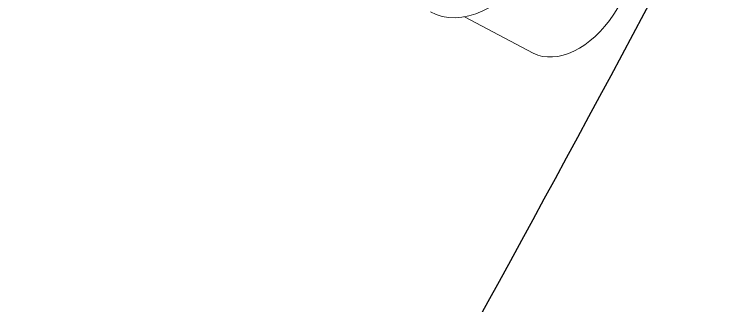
# Model space of a CAD drawing. Header units: millimetres. Extents: x 0 to 118900, y 0 to 84100.
# Drawn here: x 84825 to 85538, y 48658 to 48949 of the extents above; entities that cross this region are included whole.
import ezdxf

# ---------------------------------------------------------------- set-up
doc = ezdxf.new("R2010")
doc.units = ezdxf.units.MM
doc.header["$LTSCALE"] = 100
doc.layers.add('Hatch', color=7, linetype='Continuous', lineweight=18)
doc.layers.add('Visible', color=7, linetype='Continuous', lineweight=25)
doc.layers.add('P_Anti-Foam (AF)', color=6, linetype='Continuous', lineweight=18, true_color=0xff00ff)

msp = doc.modelspace()

# ---------------------------------------------------------------- hatches: boundary and pattern name
at = {"layer": 'Hatch'}
h = msp.add_hatch(dxfattribs=at)
h.set_pattern_fill('ANSI31', color=256, scale=2540, angle=90.00021045915, style=0)
h.set_pattern_definition([(135.00021045915, (0, 0), (-224.5055783671478, -224.5072276832807), [])])
edge = h.paths.add_edge_path()
edge.add_ellipse((63832.26224651564, 60471.07866336872), major_axis=(-2672.617190233979, -23729.97086712215), ratio=1, start_angle=54.41072852725948, end_angle=90)
edge.add_line((87562.23311363779, 57798.46147313475), (87582.10746109768, 57796.22310027855))
edge.add_ellipse((63832.26224651557, 60471.07866336872), major_axis=(12599.99999999995, 20308.86505937751), ratio=1, start_angle=269.99999999999847, end_angle=295.3903101269922, ccw=False)
edge.add_ellipse((63832.26224643614, 60471.07866341878), major_axis=(12800.00000000709, 20183.40902831604), ratio=1, start_angle=269.99999999999994, end_angle=270.5659876099541, ccw=False)
edge.add_ellipse((63832.2622465152, 60471.07866336905), major_axis=(16013.41164640456, 17742.05871489609), ratio=1, start_angle=270, end_angle=279.68616764822156, ccw=False)
edge.add_line((81574.32096141133, 44457.66701696448), (81574.32096141131, 44487.5323560815))

# ---------------------------------------------------------------- linework, layer by layer
at = {"layer": 'P_Anti-Foam (AF)'}
msp.add_line((85343.29143854632, 48909.90290611601), (85274.61765373553, 48946.14752882019), dxfattribs=at)
for centre, major_axis, ratio, start_param, end_param in [((85292.62171808767, 49033.96833839867), (-53.33554405616832, -81.97658043754817), 0.6427876096865022, 0.0226803128055364, 3.118912340783845), ((85382.51618176264, 48975.48126682102), (-41.71478925934813, -64.11551316609913), 0.6427876096865024, 0.05870928262886252, 3.082883370962503)]:
    msp.add_ellipse(centre, major_axis=major_axis, ratio=ratio, start_param=start_param, end_param=end_param, dxfattribs=at)
at = {"layer": 'Visible'}
for centre, radius, start, end in [((63832.26224651563, 60471.07866336872), 23879.99999999998, 317.9847997628156, 353.5740712355561), ((63832.26224651563, 60471.07866336872), 23899.99999999997, 317.9316058503842, 353.5740712355562), ((63832.26224651571, 60471.07866336872), 24500, 329.0502769211407, 336.0486208491747)]:
    msp.add_arc(centre, radius, start, end, dxfattribs=at)

doc.saveas('drawing.dxf')
